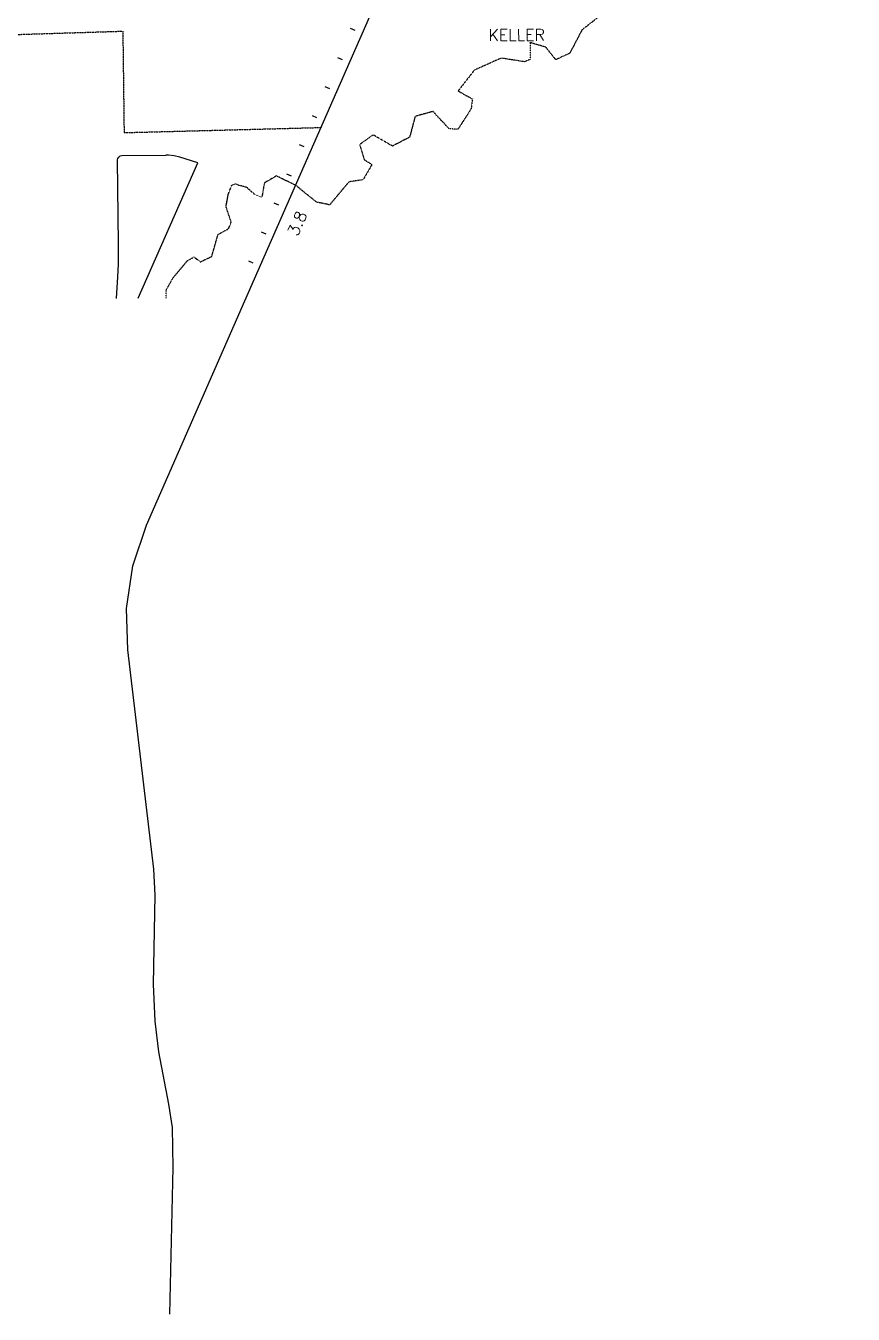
# Model space of a CAD drawing. Header units: feet. Extents: x 2327405 to 2393004, y 6977726 to 7089689.
# Drawn here: x 2357680 to 2371516, y 6977726 to 6999260 of the extents above; entities that cross this region are included whole.
import ezdxf
from ezdxf.enums import TextEntityAlignment as Align

# ---------------------------------------------------------------- set-up
doc = ezdxf.new("R2010")
doc.units = ezdxf.units.FT
doc.header["$MEASUREMENT"] = 0
doc.linetypes.add('DASHDOT50', pattern=[0.5, 0.25, -0.125, -0.125])
doc.linetypes.add('DASHED2', pattern=[0.375, 0.25, -0.125])
doc.layers.add('vicinity map', color=9, linetype='CONTINUOUS')
doc.styles.add('L60', font='simplex', dxfattribs={"height": 6})

msp = doc.modelspace()

# ---------------------------------------------------------------- linework, layer by layer
at = {"layer": 'vicinity map', "linetype": 'Continuous', "flags": 128}
for points in [[(2360090.74394, 6977726.20748), (2360142.13422, 6980178.90617), (2360132.01067, 6980847.7362), (2360071.07626, 6981235.10268), (2359906.33124, 6982109.42944), (2359844.81741, 6982623.12297), (2359813.80299, 6983241.01338), (2359841.34096, 6984730.14038), (2359819.64535, 6985166.93358), (2359386.79534, 6988827.74636), (2359365.24458, 6989523.22917), (2359469.24833, 6990234.16285), (2359698.22717, 6990915.20874), (2361344.14843, 6994662.27285), (2365352.55776, 7003783.63641), (2365740.42317, 7004460.20798), (2366859.48546, 7006089.18155), (2367436.5437, 7007016.44367), (2367790.22403, 7007777.27083)], [(2363188.32381, 6999179.16104), (2363111.47177, 6999212.83108)], [(2362975.40744, 6998693.11815), (2362898.5554, 6998726.78819)], [(2362762.47498, 6998207.10745), (2362685.62294, 6998240.7775)], [(2362549.55861, 6997721.08066), (2362472.70657, 6997754.7507)], [(2359216.75517, 6997019.28874), (2359219.57174, 6997039.84163), (2359233.8638, 6997066.34955), (2359257.84486, 6997084.58481), (2359287.21763, 6997091.29629), (2360023.2751, 6997099.81037)], [(2360257.25938, 6997064.77227), (2360162.49398, 6997088.27049), (2360065.45922, 6997099.1022), (2360023.2751, 6997099.82646)], [(2362336.62615, 6997235.05386), (2362259.77411, 6997268.72391)], [(2359231.11162, 6995611.1984), (2359216.77127, 6997019.28874)], [(2359560.76261, 6994706.34005), (2360557.77903, 6996968.83195)], [(2360557.77903, 6996968.83195), (2360257.25938, 6997064.75618)], [(2362123.70978, 6996749.02707), (2362046.85774, 6996782.69712)], [(2361910.77732, 6996263.00028), (2361833.94137, 6996296.65423)], [(2361697.84486, 6995776.97348), (2361620.99282, 6995810.64353)], [(2359219.33032, 6995064.36595), (2359228.06972, 6995278.08705), (2359231.11162, 6995611.21449)], [(2361484.92849, 6995290.94669), (2361408.07645, 6995324.61674)], [(2359200.03281, 6994702.41295), (2359219.33032, 6995064.34985)]]:
    msp.add_lwpolyline(points, dxfattribs=at)
at = {"layer": 'vicinity map', "linetype": 'DASHDOT50', "flags": 128}
for points in [[(2371515.6569, 7007618.38427), (2371397.00701, 7007599.37646), (2371116.68617, 7007476.63852), (2370710.08657, 7007254.25849), (2370599.91856, 7007023.04249), (2370294.08767, 7007021.99633), (2370130.35661, 7007001.878), (2370131.22573, 7006708.97113), (2370367.73688, 7006264.21107), (2370468.81139, 7005954.46917), (2370256.8929, 7005672.49059), (2370182.79304, 7005545.14957), (2370169.27352, 7005184.30711), (2370237.64367, 7004896.3574), (2370387.16314, 7004710.12599), (2370290.43418, 7004456.69934), (2370214.70877, 7004136.20621), (2370225.05764, 7003592.51222), (2370053.69771, 7003363.03444), (2369715.95109, 7003348.30782), (2369659.82899, 7003018.60854), (2369706.43915, 7002569.14883), (2369553.33057, 7002381.95175), (2369265.97636, 7002542.27074), (2368789.23619, 7002421.12617), (2368435.7168, 7002006.8816), (2367999.59957, 7001548.79515), (2367694.04229, 7001277.35857), (2367595.06008, 7000985.25643), (2367739.04299, 7000763.50409), (2367678.07638, 7000626.82817), (2367411.85447, 7000713.62671), (2367389.96573, 7000558.60287), (2367304.18114, 7000253.9147), (2367080.86762, 7000171.18811), (2367111.27045, 6999985.27859), (2367196.8458, 6999781.39134), (2367405.78678, 6999667.42499), (2367381.16194, 6999492.99097), (2367251.37454, 6999402.89302), (2366979.74482, 6999190.26636), (2366773.79744, 6998798.95669), (2366541.37434, 6998693.44004), (2366375.19689, 6998901.80162), (2366112.43533, 6998979.03993), (2366116.21758, 6998699.08927), (2366020.64744, 6998658.11225), (2365629.51481, 6998719.30417), (2365180.52185, 6998518.37833), (2364909.06917, 6998170.54036), (2365147.43121, 6998037.98468), (2365128.90625, 6997876.58734), (2364908.84385, 6997533.23978), (2364760.67633, 6997536.02416), (2364489.33632, 6997828.67351), (2364188.78448, 6997744.01556), (2364097.62428, 6997397.40078), (2363811.55765, 6997248.75043), (2363488.07091, 6997437.13852), (2363260.31526, 6997273.80982), (2363340.65984, 6997021.49371), (2363468.25837, 6996940.93989), (2363320.07476, 6996686.27396), (2363082.66231, 6996651.46119), (2362760.608, 6996266.91128)], [(2362760.608, 6996266.91128), (2362540.51341, 6996313.02251), (2362201.97815, 6996587.93553), (2361869.52669, 6996750.33074), (2361669.59872, 6996632.77528), (2361627.26974, 6996393.54413), (2361506.91381, 6996442.08565), (2361375.24333, 6996557.91898), (2361258.52479, 6996590.47849)], [(2360027.87817, 6994709.88088), (2360029.02089, 6994844.23917), (2360140.13848, 6995043.13708), (2360380.94691, 6995332.08466), (2360492.01622, 6995395.85174), (2360600.04363, 6995314.78289), (2360790.82983, 6995406.2328), (2360894.76919, 6995772.30603), (2361072.59918, 6995869.85581), (2361114.99254, 6995980.28133), (2361028.53198, 6996238.80999), (2361065.64629, 6996439.18861), (2361126.25881, 6996598.3166), (2361193.26091, 6996619.20747), (2361258.52479, 6996590.47849)]]:
    msp.add_lwpolyline(points, dxfattribs=at)
at = {"layer": 'vicinity map', "linetype": 'DASHED2', "flags": 128}
msp.add_lwpolyline([(2356191.82664, 6994727.52064), (2356170.37245, 6995714.7354), (2357328.96324, 6995757.65988), (2357243.13038, 6999105.64059), (2359302.84555, 6999170.03536), (2359324.29975, 6997474.57472), (2362628.40639, 6997560.42368)], dxfattribs=at)

# ---------------------------------------------------------------- texts
at = {"layer": 'vicinity map', "linetype": 'Continuous', "style": 'L60'}
msp.add_text('KELLER', height=193.13602, rotation=0.181225018, dxfattribs=at).set_placement((2365888.83965, 6999010.11667), align=Align.CENTER)
msp.add_text('3.8', height=193.13602, rotation=66.28649139, dxfattribs=at).set_placement((2362131.10844, 6995996.97227), align=Align.TOP_CENTER)

doc.saveas('drawing.dxf')
